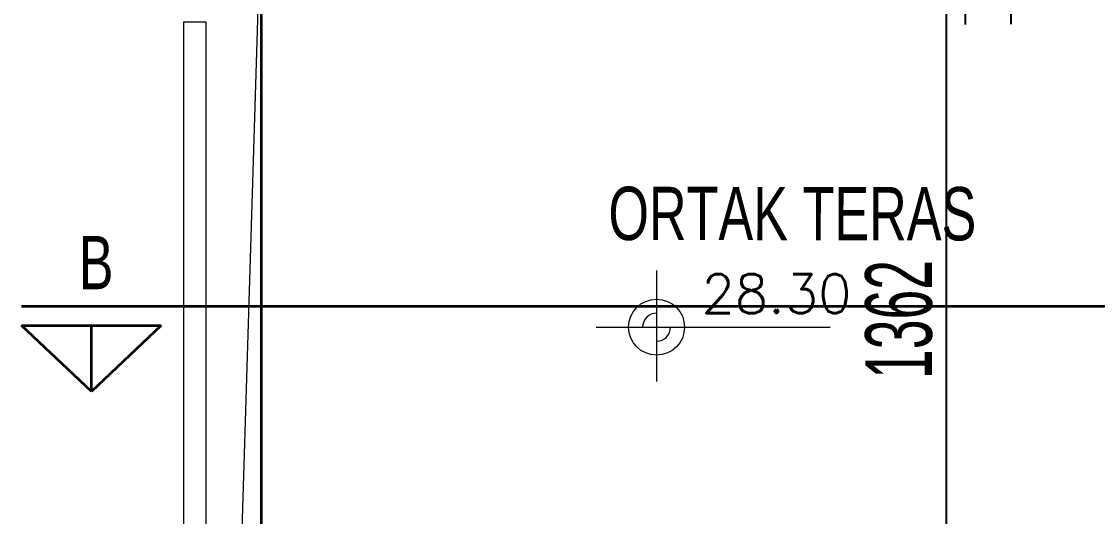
# Model space of a CAD drawing. Header units: inches. Extents: x -7543 to -822, y 102837 to 190349.
# Drawn here: x -837.15325 to -837.10483, y 102837.25167 to 102837.27396 of the extents above; entities that cross this region are included whole.
import ezdxf
from ezdxf.enums import TextEntityAlignment as Align

# ---------------------------------------------------------------- set-up
doc = ezdxf.new("R2010")
doc.units = ezdxf.units.IN
doc.header["$MEASUREMENT"] = 0
for name, pattern in [('__ZG_T_P__9', [22, 1, -10, 1, -10]), ('ACAD_ISO03W100', [30, 12, -18]), ('DASHED2', [9.525, 6.35, -3.175])]:
    doc.linetypes.add(name, pattern=pattern)
doc.layers.add('BALKON', color=7, linetype='Continuous', lineweight=20, true_color=0xffaaa9)
doc.layers.add('DUVAR', color=7, linetype='Continuous', lineweight=35, true_color=0xfc4642)
for name, color, linetype, lineweight in [('ICOL', 55, 'Continuous', 25), ('TARAMA', 8, 'Continuous', 25), ('YAZI', 7, 'Continuous', 25), ('ÇEKME MESAFESİ', 7, 'Continuous', 20)]:
    doc.layers.add(name, color=color, linetype=linetype, lineweight=lineweight)
doc.styles.add('İSİM', font='arial.ttf', dxfattribs={"width": 0.7, "height": 50})
doc.styles.add('OLCU', font='tromand.shx', dxfattribs={"width": 0.6, "height": 12})
doc.styles.add('ÖLÇÜ', font='simplex.shx')

msp = doc.modelspace()

# ---------------------------------------------------------------- linework, layer by layer
at = {"layer": 'BALKON'}
for p, q in [((-837.145957, 102837.273929), (-837.145957, 102837.235804)), ((-837.144957, 102837.273929), (-837.145957, 102837.273929)), ((-837.144957, 102837.273929), (-837.144957, 102837.235804)), ((-837.124671, 102837.262746), (-837.124671, 102837.257745)), ((-837.127384, 102837.260199), (-837.116851, 102837.260199))]:
    msp.add_line(p, q, dxfattribs=at)
msp.add_circle((-837.124671, 102837.260199), 0.00126, dxfattribs=at)
for start, end in [(90, 180), (270, 0)]:
    msp.add_arc((-837.124671, 102837.260199), 0.00063, start, end, dxfattribs=at)
at = {"layer": 'DUVAR', "linetype": '__ZG_T_P__9'}
msp.add_line((-837.142457, 102837.235804), (-837.142457, 102837.285929), dxfattribs=at)
msp.add_line((-837.142457, 102837.235804), (-837.142457, 102837.285929), dxfattribs=at)
at = {"layer": 'DUVAR', "linetype": 'ACAD_ISO03W100'}
msp.add_line((-837.153254, 102837.261148), (-837.103507, 102837.261148), dxfattribs=at)
at = {"layer": 'DUVAR'}
for p, q in [((-837.153254, 102837.260277), (-837.146964, 102837.260277)), ((-837.150109, 102837.257308), (-837.153254, 102837.260277)), ((-837.150109, 102837.257308), (-837.150109, 102837.260277)), ((-837.146964, 102837.260277), (-837.150109, 102837.257308))]:
    msp.add_line(p, q, dxfattribs=at)
msp.add_solid([(-837.146964, 102837.260277), (-837.150109, 102837.257308), (-837.150109, 102837.260277), (-837.146964, 102837.260277)], dxfattribs=at)
at = {"layer": 'ICOL'}
msp.add_line((-837.111621, 102837.226804), (-837.111621, 102837.294929), dxfattribs=at)
at = {"layer": 'TARAMA'}
for p, q in [((-837.108707, 102837.273835), (-837.108707, 102837.274846)), ((-837.11077, 102837.273834), (-837.11077, 102837.274831))]:
    msp.add_line(p, q, dxfattribs=at)
at = {"layer": 'ÇEKME MESAFESİ', "linetype": 'DASHED2', "ltscale": 10}
msp.add_line((-837.141927, 102837.297432), (-837.146416, 102837.150009), dxfattribs=at)

# ---------------------------------------------------------------- texts
at = {"layer": 'BALKON', "style": 'ÖLÇÜ'}
msp.add_attdef('28.30', text='%%p0.00', height=0.00175, dxfattribs=at).set_placement((-837.11928, 102837.260832), align=Align.CENTER)
at = {"layer": 'ICOL', "style": 'OLCU', "width": 0.6}
msp.add_text('1362', height=0.003, rotation=90, dxfattribs=at).set_placement((-837.112281, 102837.257866))
at = {"layer": 'YAZI', "style": 'İSİM', "width": 0.7}
for s, p in [('ORTAK TERAS', (-837.12684, 102837.264123)), ('B', (-837.150678, 102837.261906))]:
    msp.add_text(s, height=0.0024, rotation=359.9399, dxfattribs=at).set_placement(p)

doc.saveas('drawing.dxf')
